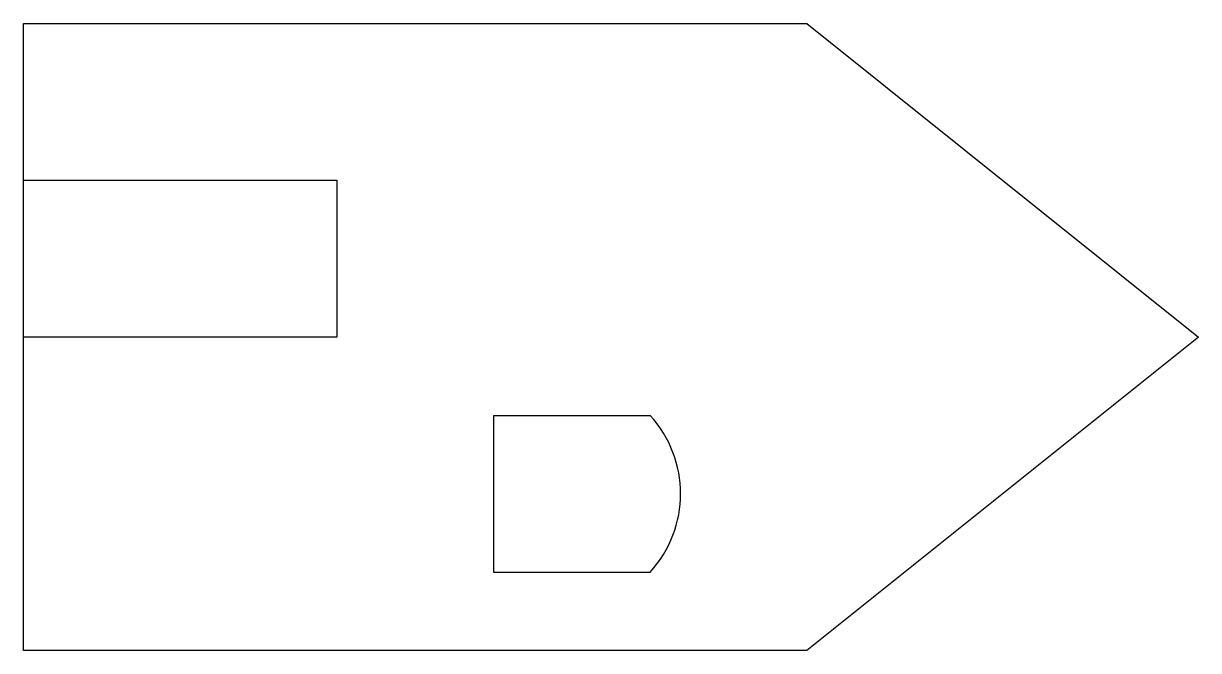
# Model space of a CAD drawing. Header units: millimetres. Extents: x 0 to 150, y 0 to 80.
import ezdxf

# ---------------------------------------------------------------- set-up
doc = ezdxf.new("R2010")
doc.units = ezdxf.units.MM
doc.layers.add('default', color=7, linetype='CONTINUOUS')

msp = doc.modelspace()

# ---------------------------------------------------------------- linework, layer by layer
at = {"layer": 'default', "color": 0, "linetype": 'CONTINUOUS'}
for p, q in [((0, 80), (100, 80)), ((0, 0), (0, 80)), ((100, 80), (150, 40)), ((0, 60), (40, 60)), ((40, 60), (40, 40)), ((40, 40), (0, 40)), ((150, 40), (100, 0)), ((60, 30), (60, 10)), ((60, 30), (80, 30)), ((60, 10), (80, 10)), ((100, 0), (0, 0))]:
    msp.add_line(p, q, dxfattribs=at)
msp.add_arc((69.07767, 20), 14.80869, 317.524166, 42.475834, dxfattribs=at)

doc.saveas('drawing.dxf')
